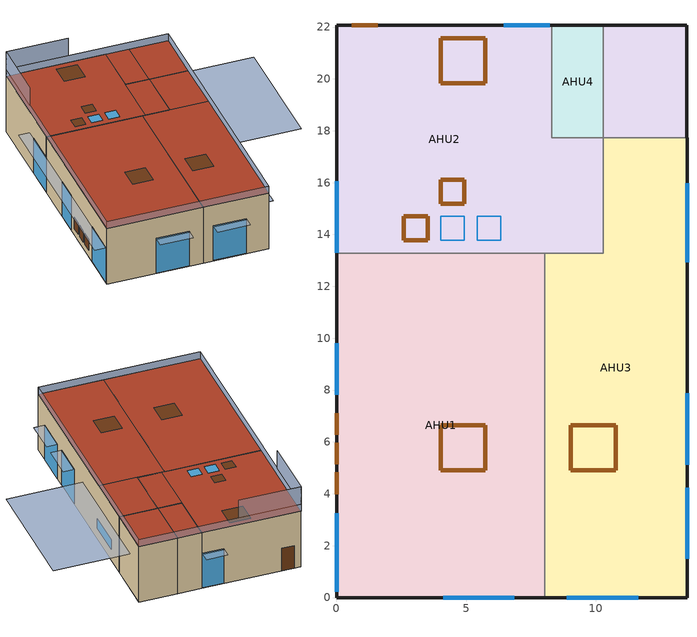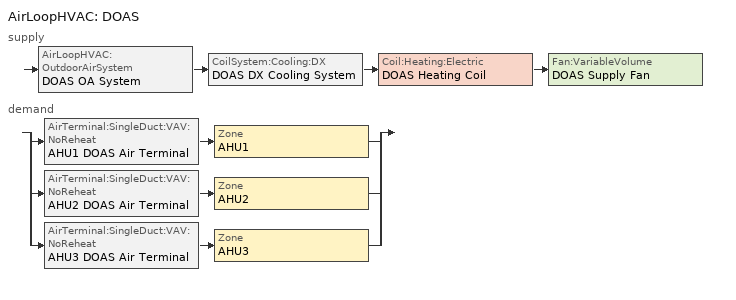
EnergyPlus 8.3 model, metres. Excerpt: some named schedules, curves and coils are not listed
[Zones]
AHU1
 floor othersidecoefficients (ExtSlabCarpet 4in ClimateZone 1-8): 8.02,13.28 8.02,0 0,0 0,13.28 z0
 wall outside (Nudura 11 in ICF): 0,13.28 0,0 8.02,0 z0:5.3
 wall to AHU2 (Interior Wall): 8.02,13.28 0,13.28 z0:5.3
 wall to AHU3 (Air Wall): 8.02,0 8.02,13.28 z0:5.3
 window (ViewGlassNoTint_Construction): 0,9.8 0,7.82 / 0,3.25 0,0.23 / 4.11,0 6.85,0 z0.03:3.33
 door (Exterior Door): 0,4.83 0,3.99 / 0,5.97 0,5.13 / 0,7.11 0,6.27 z0.61:1.68
 door (Aluminum_PV_Support): 5.74,4.91 5.74,6.64 4.01,6.64 4.01,4.91 z5.3
 roof outside (WF Roof): 8.02,0 8.02,13.28 0,13.28 0,0 z5.3
AHU2
 floor othersidecoefficients (ExtSlabCarpet 4in ClimateZone 1-8): 8.3,22.06 8.3,17.72 10.29,17.72 10.29,13.28 0,13.28 0,22.06 z0; 13.52,22.06 13.52,17.72 10.29,17.72 10.29,22.06 z0
 wall outside (Nudura 11 in ICF): 8.3,22.06 0,22.06 0,13.28 / 13.52,17.72 13.52,22.06 10.29,22.06 z0:5.3
 wall to AHU4 (Interior Wall): 10.29,22.06 10.29,17.72 8.3,17.72 8.3,22.06 z0:5.3
 wall to AHU3 (Interior Wall): 10.29,17.72 13.52,17.72 / 8.02,13.28 10.29,13.28 z0:5.3
 wall to AHU3 (Air Wall): 10.29,13.28 10.29,17.72 z0:5.3
 window (ViewGlassNoTint_Construction): 8.23,22.06 6.45,22.06 / 0,16.05 0,13.3 z0.03:3.33
 door (Exterior Door): 1.6,22.06 0.58,22.06 z0:2.13; 3.51,13.78 3.51,14.69 2.6,14.69 2.6,13.78 z5.3; 4.93,15.19 4.93,16.11 4.01,16.11 4.01,15.19 z5.3
 door (Aluminum_PV_Support): 5.74,19.83 5.74,21.56 4.01,21.56 4.01,19.83 z5.3
 roof outside (WF Roof): 13.52,17.72 13.52,22.06 10.29,22.06 10.29,17.72 z5.3; 10.29,13.28 10.29,17.72 8.3,17.72 8.3,13.28 z5.3; 0,13.28 8.3,13.28 8.3,22.06 0,22.06 z5.3
 skylight (SolaTube): 6.34,13.78 6.34,14.69 5.43,14.69 5.43,13.78 z5.3; 4.93,13.78 4.93,14.69 4.01,14.69 4.01,13.78 z5.3
AHU3
 floor othersidecoefficients (ExtSlabCarpet 4in ClimateZone 1-8): 13.52,17.72 13.52,0 8.02,0 8.02,13.28 10.29,13.28 10.29,17.72 z0
 wall outside (Nudura 11 in ICF): 8.02,0 13.52,0 13.52,17.72 z0:5.3
 window (ViewGlassNoTint_Construction): 13.52,5.13 13.52,7.87 / 13.52,1.5 13.52,4.24 / 8.88,0 11.63,0 z0.03:3.33; 13.52,12.92 13.52,15.97 z1.02:1.93
 door (Aluminum_PV_Support): 10.77,4.91 10.77,6.64 9.04,6.64 9.04,4.91 z5.3
 roof outside (WF Roof): 13.52,13.28 13.52,17.72 10.29,17.72 10.29,13.28 z5.3; 13.52,0 13.52,13.28 8.02,13.28 8.02,0 z5.3
AHU4
 floor othersidecoefficients (ExtSlabCarpet 4in ClimateZone 1-8): 10.29,22.06 10.29,17.72 8.3,17.72 8.3,22.06 z0
 wall outside (Nudura 11 in ICF): 10.29,22.06 8.3,22.06 z0:5.3
 roof outside (WF Roof): 10.29,17.72 10.29,22.06 8.3,22.06 8.3,17.72 z5.3
shading: 5.17,22.06 0,22.06 / 0,22.06 0,16.89 z5.94:7.62; 13.52,22.06 0,22.06 / 0,22.06 0,0 / 0,0 13.52,0 / 13.52,0 13.52,22.06 z5.3:5.94; 6.85,-0.91 6.85,0 4.11,0 4.11,-0.91 z3.33; 8.23,22.06 8.23,22.97 6.45,22.97 6.45,22.06 z3.33; 14.43,5.13 14.43,7.87 13.52,7.87 13.52,5.13 z3.33; 14.43,1.5 14.43,4.24 13.52,4.24 13.52,1.5 z3.33; 19.93,9.8 19.93,20.16 13.52,20.16 13.52,9.8 z3.35; 11.63,-0.91 11.63,0 8.88,0 8.88,-0.91 z3.33; 0,0.23 0,16.89 -0.91,16.89 -0.91,0.23 z3.33
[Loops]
AirLoopHVAC 'DOAS'
 supply: AirLoopHVAC:OutdoorAirSystem 'DOAS OA System' > CoilSystem:Cooling:DX 'DOAS DX Cooling System' > Coil:Heating:Electric 'DOAS Heating Coil' > Fan:VariableVolume 'DOAS Supply Fan'
 demand: split
  | AirTerminal:SingleDuct:VAV:NoReheat 'AHU1 DOAS Air Terminal' > Zone 'AHU1'
  | AirTerminal:SingleDuct:VAV:NoReheat 'AHU2 DOAS Air Terminal' > Zone 'AHU2'
  | AirTerminal:SingleDuct:VAV:NoReheat 'AHU3 DOAS Air Terminal' > Zone 'AHU3'
[Building]
Building 1: North Axis {deg}=45; Solar Distribution=FullInteriorAndExteriorWithReflections
[Site:Location]
Site 1: Latitude {deg}=25.82; Longitude {deg}=-80.3; Time Zone {hr}=-5; Elevation {m}=11
[SizingPeriod:DesignDay] Day of Month=21; Dry-Bulb Temperature Range Modifier Type=DefaultMultipliers; Humidity Condition Type=Wetbulb; Barometric Pressure {Pa}=101193; Rain Indicator=No; Snow Indicator=No; Daylight Saving Time Indicator=No
Name | Month | Day Type | Maximum Dry-Bulb Temperature {C} | Daily Dry-Bulb Temperature Range {deltaC} | Wetbulb or DewPoint at Maximum Dry-Bulb {C} | Wind Speed {m/s} | Wind Direction {deg} | Solar Model Indicator | ASHRAE Clear Sky Optical Depth for Beam Irradiance (taub) | ASHRAE Clear Sky Optical Depth for Diffuse Irradiance (taud) | Sky Clearness
Miami Intl Ap Ann Clg .4% Condns DB=>MWB | 7 | SummerDesignDay | 33.2 | 6.7 | 25.3 | 4.5 | 140 | ASHRAETau | 0.528 | 1.905
Miami Intl Ap Ann Htg 99.6% Condns DB | 1 | WinterDesignDay | 8.7 | 0 | 8.7 | 3.8 | 340 | ASHRAEClearSky |  |  | 0
[Site:GroundReflectance]
0.15, 0.15, 0.15, 0.15, 0.15, 0.15, 0.15, 0.15, 0.15, 0.15, 0.15, 0.15
[Material]
F08 Metal surface: Smooth, 0.0008, 49.9675, 7824, 500, 0.9, 0.7, 0.7
aluminum: Smooth, 0.005, 130, 2730, 910, 0.9, 0.7, 0.7
F16 Acoustic tile: MediumSmooth, 0.0191, 0.06, 368, 590, 0.9, 0.3, 0.3
G01a 19mm gypsum board: MediumSmooth, 0.019, 0.16, 800, 1090, 0.9, 0.4, 0.4
Air Wall: MediumSmooth, 0.01, 0.6, 800, 1000, 0.95, 0.7, 0.7
ICFInsForm: Rough, 0.067, 0.03742, 68.5656, 674.54
ICFConcrete: Rough, 0.1524, 1.22051, 2111.31, 481.11
Gyp Board: MediumSmooth, 0.0159, 0.16, 800, 1090
Stucco: MediumRough, 0.022, 0.97, 1600, 900, 0.3, 0.3, 0.3
Roof Membrane: VeryRough, 0.0095, 0.16, 1121.29, 1460, 0.2, 0.2, 0.2
LightW Concrete: MediumRough, 0.05, 0.53, 1280, 840
Rigid_Insulation_With_PV_Structure: MediumRough, 0.254, 0.0398125, 72, 1680
[Material:NoMass]
HialeahGroundInsulation: Roughness=Smooth; Thermal Resistance {m2-K/W} !ThermalResponse ThermalResistance Carpet=0.475; Thermal Absorptance=0.9; Solar Absorptance=0.8; Visible Absorptance=0.8
[Material:AirGap]
F04 Wall air space resistance: Thermal Resistance {m2-K/W}=0.15
[WindowMaterial:SimpleGlazingSystem] Visible Transmittance=0.7
ViewGlass0.4SHGC: U-Factor {W/m2-K} !ThermalResponse Conduction Window #1: ViewGlass No Tint=5.0025; SHGC !ThermalResponse Solar Transmission #1: ViewGlass SHGC No Tint=0.3
ViewGlass0.09SHGC: U-Factor {W/m2-K} !ThermalResponse Conduction Window #2: ViewGlass Tint=5.0025; SHGC !ThermalResponse Solar Transmission #2: ViewGlass SHGC Tint=0.09
SolaTubeMaterial: U-Factor {W/m2-K}=2.9; Solar Heat Gain Coefficient=0.23
[Construction]
ViewGlass0.09SHGC_Construction: ViewGlass0.09SHGC
ViewGlassNoTint_Construction: ViewGlass0.4SHGC
Air Wall: Air Wall
Exterior Door: F08 Metal surface
Aluminum_PV_Support: aluminum
ExtSlabCarpet 4in ClimateZone 1-8: HialeahGroundInsulation
HialeahAcousticTile: F16 Acoustic tile
Interior Wall: G01a 19mm gypsum board, F04 Wall air space resistance, G01a 19mm gypsum board
Nudura 11 in ICF: Stucco, ICFInsForm, ICFConcrete, ICFInsForm, Gyp Board
WF Roof: Roof Membrane, LightW Concrete, Rigid_Insulation_With_PV_Structure
SolaTube: SolaTubeMaterial
[WindowProperty:ShadingControl] Shading Type=SwitchableGlazing; Construction with Shading=ViewGlass0.09SHGC_Construction; Shading Control Type=OnIfScheduleAllows; Shading Control Is Scheduled=yes
Name | Schedule
ViewGlassControlled_NW | ViewGlass_Schedule_NW
ViewGlassControlled_NE | ViewGlass_Schedule_NE
ViewGlassControlled_SE | ViewGlass_Schedule_SE
ViewGlassControlled_SW | ViewGlass_Schedule_SW
[Zone]
AHU1; AHU2; AHU3; AHU4
[ZoneList]
AHU1-3: AHU1, AHU2, AHU3
[InternalMass]
Name | Construction | Zone | Surface Area {m2}
Interior Partition Surface 1; Interior Partition Surface 3 | Interior Wall | AHU1 | 10.3742
Interior Partition Surface 2 | Interior Wall | AHU1 | 12.7084
AHU1InteriorWalls | Interior Wall | AHU1 | 499.875
AHU1DropCeiling | HialeahAcousticTile | AHU1 | 107
AHU2InteriorWalls | Interior Wall | AHU2 | 437.875
AHU2DropCeiling | HialeahAcousticTile | AHU2 | 92
AHU3InteriorWalls | Interior Wall | AHU3 | 500
AHU3DropCeiling | HialeahAcousticTile | AHU3 | 87
[SurfaceProperty:OtherSideCoefficients] Combined Convective Radiative Film Coefficient=0; Constant Temperature=1; Constant Temperature Coefficient=1; External Dry-Bulb Temperature Coefficient=0; Ground Temperature Coefficient=0; Wind Speed Coefficient=0; Zone Air Temperature Coefficient=0; Sinusoidal Variation of Constant Temperature Coefficient=No; Period of Sinusoidal Variation=24
Name | Constant Temperature Schedule
surfPropOthSdCoefSlabAverage | scheduleOSCSlabAverageSurfaceTemp
surfPropOthSdCoefSlabPerimeter | scheduleOSCSlabPerimeterTemp
surfPropOthSdCoefSlabCore | scheduleOSCSlabCoreTemp
[People]
Hialeah People: Zone or ZoneList=AHU1-3; Number of People Schedule=Hialeah_Occupancy; Number of People Calculation Method=People/Area; People per Zone Floor Area {person/m2} !ThermalResponse People=0.084; Fraction Radiant=0.3; Activity Level Schedule Name (watts per person)=WattsPerPerson
[Lights] Design Level Calculation Method=LightingLevel; Lighting Level {W} %%20150722%%=1; Fraction Radiant !ThermalResponse Lights FracRad=0.1
Name | Zone or ZoneList | Schedule
AHU1 Lights | AHU1 | AHU1 Int Lights Daintree Schedule
AHU2 Lights | AHU2 | AHU2 Int Lights Daintree Schedule
AHU3 Lights | AHU3 | AHU3 Int Lights Daintree Schedule
AHU4 Lights | AHU4 | AHU4 Int Lights Daintree Schedule
[ElectricEquipment] Design Level Calculation Method=EquipmentLevel; Fraction Latent=0
Name | Zone or ZoneList | Schedule | Design Level {W} %%20150721%% | Fraction Radiant !ThermalResponse Equipment FracRad | Fraction Lost | Design Level {W} | Fraction Radiant
AHU1 Plugs | AHU1 | AHU1 Plug Schedule | 1 | 0.675 | 0
AHU2 Plugs | AHU2 | AHU2 Plug Schedule | 1 | 0.675 | 0
AHU3 Plugs | AHU3 | AHU3 Plug Schedule | 1 | 0.675 | 0
AHU4 Plugs | AHU4 | AHU4 Plug Schedule | 1 | 0.675 | 0
AHU1 ATMs | AHU1 | AHU1 ATMs Schedule |  | 0 | 0.1 | 1
Transfer_Fan | AHU1 | Transfer_Fan_Schedule |  |  | 0 | 1 | 0
[ZoneInfiltration:DesignFlowRate]
90.1-2010 - Office - OpenOffice Infiltration: AHU1-3, Infiltration_Schedule, Flow/ExteriorArea, 3.72E-04
[Exterior:Lights]
Exterior_Lights: Schedule=Exterior_Lights_Schedule; Design Level {W}=1
[Exterior:FuelEquipment] Fuel Use Type=Electricity; Design Level {W}=1
Name | Schedule
ATM_Outside | ATM_Outside_Schedule
WaterHeater | WaterHeater_Schedule
BigAssFan | BigAssFan_Schedule
ExhaustFan | ExhaustFan_Schedule
[DesignSpecification:ZoneAirDistribution] Zone Air Distribution Effectiveness in Cooling Mode=1; Zone Air Distribution Effectiveness in Heating Mode=1
SZ DSZAD AHU1; SZ DSZAD AHU2; SZ DSZAD AHU3; SZ DSZAD AHU4
[ZoneControl:Thermostat] Control Type Schedule=Hialeah Thermostat Schedule Type
Name | Zone or ZoneList | Control 1
Hialeah Thermostat | AHU1-3 | Hialeah Thermostat DualSetppoint
Hialeah Thermostat Electrical | AHU4 | Hialeah Thermostat DualSetppoint Electrical
[ThermostatSetpoint:DualSetpoint]
Name | Heating Setpoint Temperature Schedule | Cooling Setpoint Temperature Schedule
Hialeah Thermostat DualSetppoint | Hialeah HtgSetp | Hialeah ClgSetp
Hialeah Thermostat DualSetppoint Electrical | Hialeah HtgSetp Electrical | Hialeah ClgSetp Electrical
[DesignSpecification:OutdoorAir] Outdoor Air Flow per Zone Floor Area {m3/s-m2}=0
Name | Outdoor Air Method | Outdoor Air Flow per Person {m3/s} | Outdoor Air Flow per Zone {m3/s}
SZ DSOA AHU1; SZ DSOA AHU2; SZ DSOA AHU3 | flow/zone | 0.00944 | 0.0629
SZ DSOA AHU4 | flow/person | 0 | 0
[Sizing:Zone] Zone Cooling Design Supply Air Temperature Input Method=SupplyAirTemperature; Zone Cooling Design Supply Air Temperature {C}=12.5; Zone Cooling Design Supply Air Temperature Difference {delta C}=11.11; Zone Heating Design Supply Air Temperature Input Method=SupplyAirTemperature; Zone Heating Design Supply Air Temperature {C}=50; Zone Heating Design Supply Air Temperature Difference {delta C}=30; Zone Cooling Design Supply Air Humidity Ratio {kg-H20/kg-air}=0.008; Zone Heating Design Supply Air Humidity Ratio {kg-H2O/kg-air}=0.008; Cooling Design Air Flow Method=DesignDay; Cooling Minimum Air Flow Fraction=0; Heating Design Air Flow Method=DesignDay; Heating Maximum Air Flow Fraction=0
Name | Design Specification Outdoor Air Object | Cooling Design Air Flow Rate {m3/s} %%20150707%% | Heating Design Air Flow Rate {m3/s} | Design Specification Zone Air Distribution Object | Cooling Design Air Flow Rate {m3/s}
AHU1 | SZ DSOA AHU1 | 0 | 0 | SZ DSZAD AHU1
AHU2 | SZ DSOA AHU2 |  | 0.5385 | SZ DSZAD AHU2 | 0
AHU3 | SZ DSOA AHU3 |  | 0.4318 | SZ DSZAD AHU3 | 1.5
AHU4 | SZ DSOA AHU4 |  | 0 | SZ DSZAD AHU4 | 0.5
[Zone equipment]
AHU1: AHU1 DOAS Air Terminal, AHU1 VRF Terminal Unit
AHU2: AHU2 DOAS Air Terminal, AHU2 VRF Terminal Unit
AHU3: AHU3 DOAS Air Terminal, AHU3 VRF Terminal Unit
AHU4: AHU4 VRF Terminal Unit
[AirTerminal:SingleDuct:VAV:NoReheat] Availability Schedule=HVACTemplate-Always 1; Maximum Air Flow Rate {m3/s}=autosize; Zone Minimum Air Flow Input Method=Constant; Constant Minimum Air Flow Fraction=1
AHU1 DOAS Air Terminal; AHU2 DOAS Air Terminal; AHU3 DOAS Air Terminal
[ZoneHVAC:TerminalUnit:VariableRefrigerantFlow] Supply Air Fan Operating Mode Schedule=Always_On
Name | Terminal Unit Availability schedule | Supply Air Flow Rate During Cooling Operation {m3/s} %%20150707%% | Supply Air Flow Rate When No Cooling is Needed {m3/s} | Supply Air Flow Rate During Heating Operation {m3/s} | Supply Air Flow Rate When No Heating is Needed {m3/s} | Outdoor Air Flow Rate During Cooling Operation %%20150722%% | Outdoor Air Flow Rate During Heating Operation | Outdoor Air Flow Rate When No Cooling or Heating is Needed | Supply Air Fan placement | Supply Air Fan Object | Cooling Coil Object | Heating Coil Object | Supply Air Flow Rate During Cooling Operation {m3/s} | Supply Air Flow Rate During Cooling Operation {m3/s} 0.4318 = 915 CFM | Terminal Unit Availability S | Cooling Supply Air Flow Rate {m3/s} | No Cooling Supply Air Flow Rate {m3/s} | Heating Supply Air Flow Rate {m3/s} | No Heating Supply Air Flow Rate {m3/s} | Cooling Outdoor Air Flow Rate {m3/s} | Heating Outdoor Air Flow Rate {m3/s} | No Load Outdoor Air Flow Rate {m3/s} | Supply Air Fan Placement | Outdoor Air Mixer Object | Zone Terminal Unit On Parasitic Electric Energy Use {W} | Zone Terminal Unit Off Parasitic Electric Energy Use {W}
AHU1 VRF Terminal Unit | HVACTemplate-Always 1 | autosize | autosize | autosize | autosize | 0 | autosize | autosize | drawthrough | VRF Terminal Unit Fan AHU1 | VRF Terminal Unit Cooling Coil AHU1 | VRF Terminal Unit Heating Coil AHU1
AHU2 VRF Terminal Unit | HVACTemplate-Always 1 |  | autosize | autosize | autosize | 0 | autosize | autosize | drawthrough | VRF Terminal Unit Fan AHU2 | VRF Terminal Unit Cooling Coil AHU2 | VRF Terminal Unit Heating Coil AHU2 | autosize
AHU3 VRF Terminal Unit | HVACTemplate-Always 1 |  | autosize | autosize | autosize | 0 | autosize | autosize | drawthrough | VRF Terminal Unit Fan AHU3 | VRF Terminal Unit Cooling Coil AHU3 | VRF Terminal Unit Heating Coil AHU3 |  | autosize
AHU4 VRF Terminal Unit |  |  |  |  |  |  |  |  |  | AHU4 VRF Supply Fan | AHU4 VRF Cooling Coil | AHU4 VRF Heating Coil |  |  | HVACTemplate-Always 1 | autosize | autosize | autosize | autosize | autosize | autosize | autosize | drawthrough | AHU4 VRF OA Mixing Box | 0 | 0
[COIL:Cooling:DX:VariableRefrigerantFlow] Gross Rated Sensible Heat Ratio=autosize
Name | Coil | Gross Rated Total Cooling Capacity {W} %%20150623%% CHANGED FROM AUTOSIZE | Rated Air Flow Rate {m3/s} %%20150707%% | Cooling Capacity Ratio Modifier Function of Temperature Curve | Cooling Capacity Modifier Curve Function of Flow Fraction | Rated Air Flow Rate {m3/s} | Availability Schedule | Gross Rated Total Cooling Capacity {W}
 | VRF Terminal Unit Cooling Coil AHU1 | autosize | autosize | VRF Cooling Capacity f of Temp AHU1 | AHU1 VRF Cooling Coil Cap-FF
 | VRF Terminal Unit Cooling Coil AHU2 | autosize |  | VRF Cooling Capacity f of Temp AHU2 | AHU2 VRF Cooling Coil Cap-FF | autosize
 | VRF Terminal Unit Cooling Coil AHU3 |  |  | VRF Cooling Capacity f of Temp | AHU3 VRF Cooling Coil Cap-FF | autosize | Always_On | autosize
[Coil:Cooling:DX:VariableRefrigerantFlow]
AHU4 VRF Cooling Coil: Gross Rated Total Cooling Capacity {W}=autosize; Gross Rated Sensible Heat Ratio=autosize; Rated Air Flow Rate {m3/s}=autosize; Cooling Capacity Ratio Modifier Function of Temperature Curve=AHU4 VRF Cooling Coil Cap-FT; Cooling Capacity Modifier Curve Function of Flow Fraction=AHU4 VRF Cooling Coil Cap-FF
[COIL:Heating:DX:VariableRefrigerantFlow] Gross Rated Heating Capacity {W}=autosize; Rated Air Flow Rate {m3/s}=autosize
Name | Coil | Heating Capacity Ratio Modifier Function of Temperature Curve | Total heating capacity modifier curve Function of Flow Fraction
 | VRF Terminal Unit Heating Coil AHU1 | VRF Heating Capacity f of Temp AHU1 | AHU1 VRF Heating Coil Cap-FF
 | VRF Terminal Unit Heating Coil AHU2 | VRF Heating Capacity f of Temp AHU2 | AHU2 VRF Heating Coil Cap-FF
 | VRF Terminal Unit Heating Coil AHU3 | VRF Heating Capacity f of Temp | AHU3 VRF Heating Coil Cap-FF
[Coil:Heating:DX:VariableRefrigerantFlow]
AHU4 VRF Heating Coil: Gross Rated Heating Capacity {W}=autosize; Rated Air Flow Rate {m3/s}=autosize; Heating Capacity Ratio Modifier Function of Temperature Curve=AHU4 VRF Heating Coil Cap-FT; Heating Capacity Modifier Function of Flow Fraction Curve=AHU4 VRF Heating Coil Cap-FF
[Fan:OnOff] Fan Efficiency=0.7; Pressure Rise {Pa}=150; Maximum Flow Rate {m3/s}=autosize; Motor Efficiency=0.9; Motor in Airstream Fraction=1
Name | Availability Schedule
VRF Terminal Unit Fan AHU1
AHU4 VRF Supply Fan | HVACTemplate-Always 1
[Fan:ConstantVolume] Pressure Rise=150; Maximum Flow Rate=autosize
Name | Availability Schedule
VRF Terminal Unit Fan AHU2
VRF Terminal Unit Fan AHU3 | Always_On
[AirConditioner:VariableRefrigerantFlow]
Heat Pump=LG ARUB121BTE4 VRF Heat Pump; Gross Rated Total Cooling Capacity {W}=autosize; Gross Rated Cooling COP {W}=3.54; Cooling Capacity Ratio Modifier Function of Low Temperature Curve=VRFCoolCapFT; Cooling Energy Input Ratio Modifier Function of Low Temperature Curve=VRFCoolEIRFT; Cooling Energy Input Ratio Modifier Function of Low Part-Load Ratio Curve=CoolingEIRLowPLR; Cooling Combination Ratio Correction Factor Curve=CoolingCombRatio; Gross Rated Heating Capacity {W}=autosize; Gross Rated Heating COP=3.65; Heating Capacity Ratio Modifier Function of Low Temperature Curve=VRFHeatCapFT; Heating Energy Input Ratio Modifier Function of Low Temperature Curve=VRFHeatEIRFT; Heating Performance Curve Outdoor Temperature Type=WetBulbTemperature; Heating Energy Input Ratio Modifier Function of Low Part-Load Ratio Curve=HeatingEIRLowPLR; Heating Combination Ratio Correction Factor Curve=HeatingCombRatio; Zone Name for Master Thermostat Location=AHU4; Master Thermostat Priority Control Type=MasterThermostatPriority; Zone Terminal Unit List=LG ARUB121BTE4TU List; Heat Pump Waste Heat Recovery=no; Equivalent Piping Length used for Piping Correction Factor in Cooling Mode {m}=30; Vertical Height used for Piping Correction Factor {m}=10; Piping Correction Factor for Length in Cooling Mode Curve=VRF Sys 2 Air Source CoolingLengthCorrectionFactor; Piping Correction Factor for Height in Cooling Mode Coefficient=-0.000386; Equivalent Piping Length used for Piping Correction Factor in Heating Mode {m}=30; Crankcase Heater Power per Compressor {W}=33; Number of Compressors=2; Ratio of Compressor Size to Total Compressor Capacity=0.5; Maximum Outdoor Dry-Bulb Temperature for Crankcase Heater {C}=5; Defrost Strategy=Resistive; Defrost Control=Timed; Defrost Time Period Fraction=0.058333; Resistive Defrost Heater Capacity {W}=autosize; Maximum Outdoor Dry-Bulb Temperature for Defrost Operation {C}=5; Condenser Type=AirCooled; Water Condenser Volume Flow Rate (m3/s)=autosize; Evaporative Condenser Effectiveness=0.9; Evaporative Condenser Air Flow Rate {m3/s}=autosize; Evaporative Condenser Pump Rated Power Consumption {W}=0; Basin Heater Capacity {W/K}=0; Basin Heater Setpoint Temperature {C}=2; Fuel Type=Electricity; Minimum Outdoor Temperature in Heat Recovery Mode (C)=-15; Maximum Outdoor Temperature in Heat Recovery Mode (C)=45; Heat Recovery Cooling Capacity Time Constant (hr)=0.45; Heat Recovery Heating Capacity Time Constant (hr)=0.45
[ZoneTerminalUnitList]
LG ARUB121BTE4TU List: AHU1 VRF Terminal Unit, AHU2 VRF Terminal Unit, AHU3 VRF Terminal Unit, AHU4 VRF Terminal Unit
[Sizing:System]
DOAS: VentilationRequirement, 0.2832, 1, 2, 0.008, 11, 0.008, 17.8, 0, NonCoincident, Yes, Yes, 0.00924, 0.003, Flow/System, 0.2832, Flow/System, 0.2832, ZoneSum, 1, CoolingDesignCapacity, autosize, HeatingDesignCapacity, autosize, OnOff
[AirLoopHVAC]
DOAS: Design Supply Air Flow Rate {m3/s}=autosize
[AvailabilityManager:Scheduled]
DOAS Availability: Schedule=DOAS_Operation_Schedule
[SetpointManager:Scheduled] Control Variable=Temperature
Name | Schedule Name %%20150624%% SETPOINT CHANGED TO 17.8 (64F) | Setpoint Node or NodeList | Schedule Name %%20150624%% CHANGED TO TURN OFF REHEAT
DOAS Cooling Supply Air Temp Manager | HVACTemplate-Always 17.8 | DOAS Supply Fan Outlet
DOAS Heating Supply Air Temp Manager |  | DOAS Supply Path Inlet | HVACTemplate-Always 0
[SetpointManager:MixedAir] Control Variable=Temperature
Name | Setpoint Node or NodeList
DOAS Cooling Coil Air Temp Manager | DOAS Cooling Setpoint Nodes
DOAS Heating Coil Air Temp Manager | DOAS Heating Coil Outlet
[CoilSystem:Cooling:DX]
DOAS DX Cooling System: Availability Schedule=HVACTemplate-Always 1; Cooling Coil=DOAS Cooling Coil; Dehumidification Control Type=None; Run on Sensible Load=Yes; Run on Latent Load=No
[Coil:Cooling:DX:TwoStageWithHumidityControlMode]
DOAS Cooling Coil: Availability Schedule=HVACTemplate-Always 1; Number of Capacity Stages=2; Number of Enhanced Dehumidification Modes=0; Normal Mode Stage 1 Coil Performance=DOAS Standard Perf 1; Normal Mode Stage 1+2 Coil Performance=DOAS Standard Perf 1+2
[CoilPerformance:DX:Cooling] Rated COP %%20150624%%=1.67; Rated Air Flow Rate %%20150624%% CHANGED FROM AUTOSIZE TO 0.5664 (1200 CFM)=0.5664; Total Cooling Capacity Function of Temperature Curve=DOAS DX Coil Std Cap-FT; Total Cooling Capacity Function of Flow Fraction Curve=DOAS DX Coil Cap-FF; Energy Input Ratio Function of Temperature Curve=DOAS DX Coil Std EIR-FT; Energy Input Ratio Function of Flow Fraction Curve=DOAS DX Coil EIR-FF; Part Load Fraction Correlation Curve=DOAS DX Coil PLF
Name | Rated Total Cooling Capacity %%20150624%% CHANGED FROM AUTOSIZE TO 5278.5 (1.5 TONS) | Rated Sensible Heat Ratio | Fraction of Air Flow Bypassed Around Coil | Rated Total Cooling Capacity %%20150624%% CHANGED FROM AUTOSIZE TO 10557 (3 TONS) | Gross Rated Sensible Heat Ratio
DOAS Standard Perf 1 | 5278.5 | autosize | 0.5
DOAS Standard Perf 1+2 |  |  | 0 | 10557 | autosize
[Coil:Heating:Electric]
DOAS Heating Coil: Availability Schedule=HVACTemplate-Always 1; Efficiency=1; Nominal Capacity of the Coil {W}=autosize
[Fan:VariableVolume]
DOAS Supply Fan: Availability Schedule=DOAS_Operation_Schedule; Fan Efficiency=0.7; Pressure Rise {Pa}=249; Maximum Flow Rate {m3/s}=autosize; Fan Minimum Flow Rate Input Method For Fan Power=Fraction; Minimum Flow Fraction For Fan Power=0; Motor Efficiency=0.9; Motor in Airstream Fraction=1; Fan Power Coefficient 1=0.00153024; Fan Power Coefficient 2=0.00520806; Fan Power Coefficient 3=1.10862; Fan Power Coefficient 4=-0.116356; Fan Power Coefficient 5=0
[Controller:OutdoorAir]
DOAS OA Controller: Minimum Outdoor Air Flow Rate {m3/s} !ThermalResponse DOAS OA FlowRate=0.2832; Maximum Outdoor Air Flow Rate {m3/s} !ThermalResponse DOAS OA FlowRate=0.2832; Economizer Control Type=NoEconomizer; Economizer Control Action Type=ModulateFlow; Lockout Type=NoLockout; Minimum Limit Type=ProportionalMinimum
[Schedule:Compact]
Hialeah Thermostat Schedule Type: Through: 12/31, For: AllDays, Until: 24:00, 4
DOAS_Operation_Schedule: Any Number, Through: 3/8, For: Weekdays Sunday SummerDesignDay, Until: 08:00, 0, Until: 18:00, 1, Until: 24:00, 0, For: Saturday, Until: 08:00, 0, Until: 15:00, 1, Until: 24:00, 0, For: Holidays WinterDesignDay AllOtherDays, Until: 24:00, 0, Through: 11/1, For: Weekdays Sunday SummerDesignDay, Until: 07:00, 0, Until: 17:00, 1, Until: 24:00, 0, For: Saturday, Until: 07:00, 0, Until: 14:00, 1, Until: 24:00, 0, For:Holidays WinterDesignDay AllOtherDays, Until: 24:00, 0, Through: 12/31, For: Weekdays Sunday SummerDesignDay, Until: 08:00, 0, Until: 18:00, 1, Until: 24:00, 0, For: Saturday, Until: 08:00, 0, Until: 15:00, 1, Until: 24:00, 0, For: Holidays WinterDesignDay AllOtherDays, Until: 24:00, 0
Hialeah HtgSetp: Any Number, Through: 3/8, For: WinterDesignDay, Until: 24:00, 20, For: Weekdays, Until: 07:00, 18.33, Until: 19:00, 20, Until: 24:00, 18.33, For: Saturday, Until: 08:00, 18.33, Until: 17:00, 20, Until: 24:00, 18.33, For: Sunday AllOtherDays, Until: 24:00, 18.33, Through: 11/1, For: WinterDesignDay, Until: 24:00, 20, For: Weekdays, Until: 06:00, 18.33, Until: 18:00, 20, Until: 24:00, 18.33, For: Saturday, Until: 07:00, 18.33, Until: 16:00, 20, Until: 24:00, 18.33, For: Sunday AllOtherDays, Until: 24:00, 18.33, Through: 12/31, For: WinterDesignDay, Until: 24:00, 20, For: Weekdays, Until: 07:00, 18.33, Until: 19:00, 20, Until: 24:00, 18.33, For: Saturday, Until: 08:00, 18.33, Until: 17:00, 20, Until: 24:00, 18.33, For: Sunday	AllOtherDays, Until: 24:00, 18.33
scheduleOSCSlabAverageSurfaceTemp; scheduleOSCSlabPerimeterTemp; scheduleOSCSlabCoreTemp: Temperature, Through:   1/31, For:AllDays, Until:24:00, 21.0625, Through:   2/28, For:AllDays, Until:24:00, 21.0625, Through:   3/31, For:AllDays, Until:24:00, 21.0625, Through:   4/30, For:AllDays, Until:24:00, 21.0625, Through:   5/31, For:AllDays, Until:24:00, 21.0625, Through:   6/30, For:AllDays, Until:24:00, 21.0625, Through:   7/31, For:AllDays, Until:24:00, 21.0625, Through:   8/31, For:AllDays, Until:24:00, 21.0625, Through:   9/30, For:AllDays, Until:24:00, 21.0625, Through:  10/31, For:AllDays, Until:24:00, 21.0625, Through:  11/30, For:AllDays, Until:24:00, 21.0625, Through:  12/31, For:AllDays, Until:24:00, 21.0625
HVACTemplate-Always 1: Through: 12/31, For: AllDays, Until: 24:00, 1
HVACTemplate-Always 17.8: Through: 12/31, For: AllDays, Until: 24:00, 17.8
HVACTemplate-Always 0: Through: 12/31, For: AllDays, Until: 24:00, 0
[Schedule:Constant]
Always_On: Hourly Value=1
[Schedule:File] Rows to Skip at Top=2; Number of Hours of Data=8760; Column Separator=Comma
Name | File | Column Number
ViewGlass_Schedule_NW | .\LoadScheduleFiles\20150722_ViewGlassSchedules.csv | 6
ViewGlass_Schedule_NE | .\LoadScheduleFiles\20150722_ViewGlassSchedules.csv | 7
ViewGlass_Schedule_SE | .\LoadScheduleFiles\20150722_ViewGlassSchedules.csv | 8
ViewGlass_Schedule_SW | .\LoadScheduleFiles\20150722_ViewGlassSchedules.csv | 9
AHU1 Int Lights Daintree Schedule | .\LoadScheduleFiles\20150807_DaintreeLoads_BJF.csv | 2
AHU2 Int Lights Daintree Schedule | .\LoadScheduleFiles\20150807_DaintreeLoads_BJF.csv | 3
AHU3 Int Lights Daintree Schedule | .\LoadScheduleFiles\20150807_DaintreeLoads_BJF.csv | 4
AHU4 Int Lights Daintree Schedule | .\LoadScheduleFiles\20150807_DaintreeLoads_BJF.csv | 5
AHU1 Plug Schedule | .\LoadScheduleFiles\20150807_DaintreeLoads_BJF.csv | 6
AHU2 Plug Schedule | .\LoadScheduleFiles\20150807_DaintreeLoads_BJF.csv | 7
AHU3 Plug Schedule | .\LoadScheduleFiles\20150807_DaintreeLoads_BJF.csv | 8
AHU4 Plug Schedule | .\LoadScheduleFiles\20150807_DaintreeLoads_BJF.csv | 9
Transfer_Fan_Schedule | .\LoadScheduleFiles\20150807_DaintreeLoads_BJF.csv | 15
Exterior_Lights_Schedule | .\LoadScheduleFiles\20150807_DaintreeLoads_BJF.csv | 10
AHU1 ATMs Schedule | .\LoadScheduleFiles\20150807_DaintreeLoads_BJF.csv | 11
ATM_Outside_Schedule | .\LoadScheduleFiles\20150807_DaintreeLoads_BJF.csv | 12
WaterHeater_Schedule | .\LoadScheduleFiles\20150807_DaintreeLoads_BJF.csv | 13
BigAssFan_Schedule | .\LoadScheduleFiles\20150807_DaintreeLoads_BJF.csv | 14
ExhaustFan_Schedule | .\LoadScheduleFiles\20150807_DaintreeLoads_BJF.csv | 16
[Curve:Quadratic]
Name | Coefficient1 Constant | Coefficient2 x | Coefficient3 x**2 | Minimum Value of x | Maximum Value of x
AHU1 VRF Cooling Coil Cap-FF; AHU1 VRF Heating Coil Cap-FF; AHU2 VRF Cooling Coil Cap-FF; AHU2 VRF Heating Coil Cap-FF; AHU3 VRF Cooling Coil Cap-FF; AHU3 VRF Heating Coil Cap-FF; AHU4 VRF Cooling Coil Cap-FF; AHU4 VRF Heating Coil Cap-FF; DOAS DX Coil Cap-FF | 0.8 | 0.2 | 0 | 0.5 | 1.5
DOAS DX Coil EIR-FF | 1.1552 | -0.1808 | 0.0256 | 0.5 | 1.5
DOAS DX Coil PLF | 0.85 | 0.15 | 0 | 0 | 1
[Table:TwoIndependentVariables]
VRF Heating Capacity f of Temp AHU1; VRF Heating Capacity f of Temp AHU2: BiQuadratic, LinearInterpolationOfTable, 15, 24.4, -20.2, 13.3, 0.659866, 1.22371, Temperature, Temperature, Dimensionless, 1, 15, -20.2, 0.669714, 15, -18, 0.689412, 15, -15.3, 0.780513, 15, -12.8, 0.810059, 15, -10, 0.859303, 15, -7.2, 0.908546, 15, -5, 0.950403, 15, -2.2, 0.970101, 15, 0, 0.999647, 15, 2.2, 1.03904, 15, 5, 1.07844, 15, 6.1, 1.12029, 15, 7.8, 1.20155, 15, 10.6, 1.22371, 15, 13.3, 1.22371, 16.1, -20.2, 0.669714, 16.1, -18, 0.689412, 16.1, -15.3, 0.770664, 16.1, -12.8, 0.810059, 16.1, -10, 0.859303, 16.1, -7.2, 0.908546, 16.1, -5, 0.950403, 16.1, -2.2, 0.970101, 16.1, 0, 0.999647, 16.1, 2.2, 1.03904, 16.1, 5, 1.07844, 16.1, 6.1, 1.11045, 16.1, 7.8, 1.14984, 16.1, 10.6, 1.15969, 16.1, 13.3, 1.15969, 17.8, -20.2, 0.669714, 17.8, -18, 0.689412, 17.8, -15.3, 0.760815, 17.8, -12.8, 0.810059, 17.8, -10, 0.859303, 17.8, -7.2, 0.908546, 17.8, -5, 0.950403, 17.8, -2.2, 0.970101, 17.8, 0, 0.999647, 17.8, 2.2, 1.03904, 17.8, 5, 1.07844, 17.8, 6.1, 1.1006, 17.8, 7.8, 1.1006, 17.8, 10.6, 1.1006, 17.8, 13.3, 1.1006, 19.4, -20.2, 0.669714, 19.4, -18, 0.689412, 19.4, -15.3, 0.760815, 19.4, -12.8, 0.80021, 19.4, -10, 0.859303, 19.4, -7.2, 0.908546, 19.4, -5, 0.950403, 19.4, -2.2, 0.970101, 19.4, 0, 0.999647, 19.4, 2.2, 1.03904, 19.4, 5, 1.04889, 19.4, 6.1, 1.04889, 19.4, 7.8, 1.04889, 19.4, 10.6, 1.04889, 19.4, 13.3, 1.04889, 21.1, -20.2, 0.659866, 21.1, -18, 0.689412, 21.1, -15.3, 0.760815, 21.1, -12.8, 0.80021, 21.1, -10, 0.859303, 21.1, -7.2, 0.886387, 21.1, -5, 0.950403, 21.1, -2.2, 0.970101, 21.1, 0, 0.989798, 21.1, 2.2, 0.999647, 21.1, 5, 0.999647, 21.1, 6.1, 0.999647, 21.1, 7.8, 0.999647, 21.1, 10.6, 0.999647, 21.1, 13.3, 0.999647, 22.8, -20.2, 0.659866, 22.8, -18, 0.679563, 22.8, -15.3, 0.760815, 22.8, -12.8, 0.80021, 22.8, -10, 0.859303, 22.8, -7.2, 0.886387, 22.8, -5, 0.930706, 22.8, -2.2, 0.950403, 22.8, 0, 0.970101, 22.8, 2.2, 0.970101, 22.8, 5, 0.970101, 22.8, 6.1, 0.970101, 22.8, 7.8, 0.970101, 22.8, 10.6, 0.970101, 22.8, 13.3, 0.970101, 24.4, -20.2, 0.659866, 24.4, -18, 0.679563, 24.4, -15.3, 0.760815, 24.4, -12.8, 0.80021, 24.4, -10, 0.849454, 24.4, -7.2, 0.874076, 24.4, -5, 0.920857, 24.4, -2.2, 0.920857, 24.4, 0, 0.920857, 24.4, 2.2, 0.920857, 24.4, 5, 0.920857, 24.4, 6.1, 0.920857, 24.4, 7.8, 0.920857, 24.4, 10.6, 0.920857, 24.4, 13.3, 0.920857
VRF Cooling Capacity f of Temp AHU1; VRF Cooling Capacity f of Temp AHU2: BiQuadratic, LinearInterpolationOfTable, 13.9, 24.4, -5, 43.3, 0.641283, 1.29086, Temperature, Temperature, Dimensionless, 1, 13.9, -5, 0.660632, 13.9, -3.9, 0.660632, 13.9, -1.1, 0.660632, 13.9, 1.7, 0.660632, 13.9, 4.4, 0.660632, 13.9, 7.2, 0.660632, 13.9, 10, 0.660632, 13.9, 12.8, 0.660632, 13.9, 15.6, 0.660632, 13.9, 18.3, 0.660632, 13.9, 21.1, 0.660632, 13.9, 23.9, 0.660632, 13.9, 26.7, 0.660632, 13.9, 29.4, 0.660632, 13.9, 32.2, 0.660632, 13.9, 35, 0.660632, 13.9, 37.8, 0.660632, 13.9, 40.6, 0.660632, 13.9, 43.3, 0.641283, 16.1, -5, 0.801604, 16.1, -3.9, 0.801604, 16.1, -1.1, 0.801604, 16.1, 1.7, 0.801604, 16.1, 4.4, 0.801604, 16.1, 7.2, 0.801604, 16.1, 10, 0.801604, 16.1, 12.8, 0.801604, 16.1, 15.6, 0.801604, 16.1, 18.3, 0.801604, 16.1, 21.1, 0.801604, 16.1, 23.9, 0.801604, 16.1, 26.7, 0.801604, 16.1, 29.4, 0.801604, 16.1, 32.2, 0.801604, 16.1, 35, 0.801604, 16.1, 37.8, 0.801604, 16.1, 40.6, 0.760142, 16.1, 43.3, 0.721443, 17.8, -5, 0.901113, 17.8, -3.9, 0.901113, 17.8, -1.1, 0.901113, 17.8, 1.7, 0.901113, 17.8, 4.4, 0.901113, 17.8, 7.2, 0.901113, 17.8, 10, 0.901113, 17.8, 12.8, 0.901113, 17.8, 15.6, 0.901113, 17.8, 18.3, 0.901113, 17.8, 21.1, 0.901113, 17.8, 23.9, 0.901113, 17.8, 26.7, 0.901113, 17.8, 29.4, 0.901113, 17.8, 32.2, 0.901113, 17.8, 35, 0.901113, 17.8, 37.8, 0.901113, 17.8, 40.6, 0.859651, 17.8, 43.3, 0.801604, 19.4, -5, 1.00062, 19.4, -3.9, 1.00062, 19.4, -1.1, 1.00062, 19.4, 1.7, 1.00062, 19.4, 4.4, 1.00062, 19.4, 7.2, 1.00062, 19.4, 10, 1.00062, 19.4, 12.8, 1.00062, 19.4, 15.6, 1.00062, 19.4, 18.3, 1.00062, 19.4, 21.1, 1.00062, 19.4, 23.9, 1.00062, 19.4, 26.7, 1.00062, 19.4, 29.4, 1.00062, 19.4, 32.2, 1.00062, 19.4, 35, 1.00062, 19.4, 37.8, 1.00062, 19.4, 40.6, 0.961925, 19.4, 43.3, 0.901113, 21.1, -5, 1.11948, 21.1, -3.9, 1.11948, 21.1, -1.1, 1.11948, 21.1, 1.7, 1.11948, 21.1, 4.4, 1.11948, 21.1, 7.2, 1.11948, 21.1, 10, 1.11948, 21.1, 12.8, 1.11948, 21.1, 15.6, 1.11948, 21.1, 18.3, 1.11948, 21.1, 21.1, 1.11948, 21.1, 23.9, 1.11948, 21.1, 26.7, 1.11948, 21.1, 29.4, 1.11119, 21.1, 32.2, 1.09184, 21.1, 35, 1.06973, 21.1, 37.8, 1.05038, 21.1, 40.6, 0.981274, 21.1, 43.3, 0.920462, 22.8, -5, 1.19135, 22.8, -3.9, 1.19135, 22.8, -1.1, 1.19135, 22.8, 1.7, 1.19135, 22.8, 4.4, 1.19135, 22.8, 7.2, 1.19135, 22.8, 10, 1.19135, 22.8, 12.8, 1.19135, 22.8, 15.6, 1.19135, 22.8, 18.3, 1.19135, 22.8, 21.1, 1.19135, 22.8, 23.9, 1.19135, 22.8, 26.7, 1.16094, 22.8, 29.4, 1.11948, 22.8, 32.2, 1.10013, 22.8, 35, 1.09184, 22.8, 37.8, 1.06973, 22.8, 40.6, 1.03103, 22.8, 43.3, 0.981274, 24.4, -5, 1.29086, 24.4, -3.9, 1.29086, 24.4, -1.1, 1.29086, 24.4, 1.7, 1.29086, 24.4, 4.4, 1.29086, 24.4, 7.2, 1.29086, 24.4, 10, 1.29086, 24.4, 12.8, 1.29086, 24.4, 15.6, 1.2798, 24.4, 18.3, 1.26045, 24.4, 21.1, 1.2411, 24.4, 23.9, 1.2107, 24.4, 26.7, 1.18029, 24.4, 29.4, 1.14159, 24.4, 32.2, 1.11948, 24.4, 35, 1.11119, 24.4, 37.8, 1.09184, 24.4, 40.6, 1.05038, 24.4, 43.3, 1.01997
VRF Heating Capacity f of Temp: BiQuadratic, LinearInterpolationOfTable, 15, 24.4, -20.2, 13.3, 0.662435, 1.22614, Temperature, Temperature, Dimensionless, 1, 15, -20.2, 0.671989, 15, -18, 0.691098, 15, -15.3, 0.783457, 15, -12.8, 0.81212, 15, -10, 0.863076, 15, -7.2, 0.914033, 15, -5, 0.95225, 15, -2.2, 0.974543, 15, 0, 1.00321, 15, 2.2, 1.04461, 15, 5, 1.08283, 15, 6.1, 1.12423, 15, 7.8, 1.20703, 15, 10.6, 1.22614, 15, 13.3, 1.22614, 16.1, -20.2, 0.671989, 16.1, -18, 0.691098, 16.1, -15.3, 0.773902, 16.1, -12.8, 0.81212, 16.1, -10, 0.863076, 16.1, -7.2, 0.914033, 16.1, -5, 0.95225, 16.1, -2.2, 0.974543, 16.1, 0, 1.00321, 16.1, 2.2, 1.04461, 16.1, 5, 1.08283, 16.1, 6.1, 1.11467, 16.1, 7.8, 1.15289, 16.1, 10.6, 1.16245, 16.1, 13.3, 1.16245, 17.8, -20.2, 0.671989, 17.8, -18, 0.691098, 17.8, -15.3, 0.761163, 17.8, -12.8, 0.81212, 17.8, -10, 0.863076, 17.8, -7.2, 0.914033, 17.8, -5, 0.95225, 17.8, -2.2, 0.974543, 17.8, 0, 1.00321, 17.8, 2.2, 1.04461, 17.8, 5, 1.08283, 17.8, 6.1, 1.10512, 17.8, 7.8, 1.10512, 17.8, 10.6, 1.10512, 17.8, 13.3, 1.10512, 19.4, -20.2, 0.671989, 19.4, -18, 0.691098, 19.4, -15.3, 0.761163, 19.4, -12.8, 0.802565, 19.4, -10, 0.863076, 19.4, -7.2, 0.914033, 19.4, -5, 0.95225, 19.4, -2.2, 0.974543, 19.4, 0, 1.00321, 19.4, 2.2, 1.04461, 19.4, 5, 1.05416, 19.4, 6.1, 1.05416, 19.4, 7.8, 1.05416, 19.4, 10.6, 1.05416, 19.4, 13.3, 1.05416, 21.1, -20.2, 0.662435, 21.1, -18, 0.691098, 21.1, -15.3, 0.761163, 21.1, -12.8, 0.802565, 21.1, -10, 0.863076, 21.1, -7.2, 0.891739, 21.1, -5, 0.95225, 21.1, -2.2, 0.974543, 21.1, 0, 0.993652, 21.1, 2.2, 1.00321, 21.1, 5, 1.00321, 21.1, 6.1, 1.00321, 21.1, 7.8, 1.00321, 21.1, 10.6, 1.00321, 21.1, 13.3, 1.00321, 22.8, -20.2, 0.662435, 22.8, -18, 0.681543, 22.8, -15.3, 0.761163, 22.8, -12.8, 0.802565, 22.8, -10, 0.863076, 22.8, -7.2, 0.891739, 22.8, -5, 0.933141, 22.8, -2.2, 0.95225, 22.8, 0, 0.974543, 22.8, 2.2, 0.974543, 22.8, 5, 0.974543, 22.8, 6.1, 0.974543, 22.8, 7.8, 0.974543, 22.8, 10.6, 0.974543, 22.8, 13.3, 0.974543, 24.4, -20.2, 0.662435, 24.4, -18, 0.681543, 24.4, -15.3, 0.761163, 24.4, -12.8, 0.802565, 24.4, -10, 0.853522, 24.4, -7.2, 0.879, 24.4, -5, 0.923587, 24.4, -2.2, 0.923587, 24.4, 0, 0.923587, 24.4, 2.2, 0.923587, 24.4, 5, 0.923587, 24.4, 6.1, 0.923587, 24.4, 7.8, 0.923587, 24.4, 10.6, 0.923587, 24.4, 13.3, 0.923587
VRF Cooling Capacity f of Temp: BiQuadratic, LinearInterpolationOfTable, 13.9, 24.4, -5, 43.3, 0.639598, 1.28991, Temperature, Temperature, Dimensionless, 1, 13.9, -5, 0.661037, 13.9, -3.9, 0.661037, 13.9, -1.1, 0.661037, 13.9, 1.7, 0.661037, 13.9, 4.4, 0.661037, 13.9, 7.2, 0.661037, 13.9, 10, 0.661037, 13.9, 12.8, 0.661037, 13.9, 15.6, 0.661037, 13.9, 18.3, 0.661037, 13.9, 21.1, 0.661037, 13.9, 23.9, 0.661037, 13.9, 26.7, 0.661037, 13.9, 29.4, 0.661037, 13.9, 32.2, 0.661037, 13.9, 35, 0.661037, 13.9, 37.8, 0.661037, 13.9, 40.6, 0.661037, 13.9, 43.3, 0.639598, 16.1, -5, 0.80039, 16.1, -3.9, 0.80039, 16.1, -1.1, 0.80039, 16.1, 1.7, 0.80039, 16.1, 4.4, 0.80039, 16.1, 7.2, 0.80039, 16.1, 10, 0.80039, 16.1, 12.8, 0.80039, 16.1, 15.6, 0.80039, 16.1, 18.3, 0.80039, 16.1, 21.1, 0.80039, 16.1, 23.9, 0.80039, 16.1, 26.7, 0.80039, 16.1, 29.4, 0.80039, 16.1, 32.2, 0.80039, 16.1, 35, 0.80039, 16.1, 37.8, 0.80039, 16.1, 40.6, 0.761085, 16.1, 43.3, 0.72178, 17.8, -5, 0.900439, 17.8, -3.9, 0.900439, 17.8, -1.1, 0.900439, 17.8, 1.7, 0.900439, 17.8, 4.4, 0.900439, 17.8, 7.2, 0.900439, 17.8, 10, 0.900439, 17.8, 12.8, 0.900439, 17.8, 15.6, 0.900439, 17.8, 18.3, 0.900439, 17.8, 21.1, 0.900439, 17.8, 23.9, 0.900439, 17.8, 26.7, 0.900439, 17.8, 29.4, 0.900439, 17.8, 32.2, 0.900439, 17.8, 35, 0.900439, 17.8, 37.8, 0.900439, 17.8, 40.6, 0.861134, 17.8, 43.3, 0.80039, 19.4, -5, 1.00049, 19.4, -3.9, 1.00049, 19.4, -1.1, 1.00049, 19.4, 1.7, 1.00049, 19.4, 4.4, 1.00049, 19.4, 7.2, 1.00049, 19.4, 10, 1.00049, 19.4, 12.8, 1.00049, 19.4, 15.6, 1.00049, 19.4, 18.3, 1.00049, 19.4, 21.1, 1.00049, 19.4, 23.9, 1.00049, 19.4, 26.7, 1.00049, 19.4, 29.4, 1.00049, 19.4, 32.2, 1.00049, 19.4, 35, 1.00049, 19.4, 37.8, 1.00049, 19.4, 40.6, 0.961183, 19.4, 43.3, 0.900439, 21.1, -5, 1.12198, 21.1, -3.9, 1.12198, 21.1, -1.1, 1.12198, 21.1, 1.7, 1.12198, 21.1, 4.4, 1.12198, 21.1, 7.2, 1.12198, 21.1, 10, 1.12198, 21.1, 12.8, 1.12198, 21.1, 15.6, 1.12198, 21.1, 18.3, 1.12198, 21.1, 21.1, 1.12198, 21.1, 23.9, 1.12198, 21.1, 26.7, 1.12198, 21.1, 29.4, 1.11126, 21.1, 32.2, 1.08982, 21.1, 35, 1.07195, 21.1, 37.8, 1.05051, 21.1, 40.6, 0.979049, 21.1, 43.3, 0.921878, 22.8, -5, 1.18987, 22.8, -3.9, 1.18987, 22.8, -1.1, 1.18987, 22.8, 1.7, 1.18987, 22.8, 4.4, 1.18987, 22.8, 7.2, 1.18987, 22.8, 10, 1.18987, 22.8, 12.8, 1.18987, 22.8, 15.6, 1.18987, 22.8, 18.3, 1.18987, 22.8, 21.1, 1.18987, 22.8, 23.9, 1.18987, 22.8, 26.7, 1.16128, 22.8, 29.4, 1.12198, 22.8, 32.2, 1.10054, 22.8, 35, 1.08982, 22.8, 37.8, 1.07195, 22.8, 40.6, 1.02907, 22.8, 43.3, 0.979049, 24.4, -5, 1.28991, 24.4, -3.9, 1.28991, 24.4, -1.1, 1.28991, 24.4, 1.7, 1.28991, 24.4, 4.4, 1.28991, 24.4, 7.2, 1.28991, 24.4, 10, 1.28991, 24.4, 12.8, 1.28991, 24.4, 15.6, 1.2792, 24.4, 18.3, 1.26133, 24.4, 21.1, 1.23989, 24.4, 23.9, 1.2113, 24.4, 26.7, 1.17915, 24.4, 29.4, 1.13984, 24.4, 32.2, 1.12198, 24.4, 35, 1.11126, 24.4, 37.8, 1.08982, 24.4, 40.6, 1.05051, 24.4, 43.3, 1.02193
VRFCoolCapFT: BiQuadratic, LinearInterpolationOfTable, 13.9, 24.4, -3.9, 50, 0.540278, 1.05833, Temperature, Temperature, Dimensionless, 1, 13.9, -3.9, 0.540278, 13.9, -1.1, 0.540278, 13.9, 1.7, 0.540278, 13.9, 4.4, 0.540278, 13.9, 7.2, 0.540278, 13.9, 10, 0.540278, 13.9, 12.8, 0.540278, 13.9, 15.6, 0.540278, 13.9, 18.3, 0.540278, 13.9, 21.1, 0.540278, 13.9, 23.9, 0.540278, 13.9, 26.7, 0.540278, 13.9, 29.4, 0.540278, 13.9, 32.2, 0.540278, 13.9, 35, 0.540278, 13.9, 37.8, 0.540278, 13.9, 40.6, 0.540278, 13.9, 43.3, 0.540278, 13.9, 46.1, 0.540278, 13.9, 47.8, 0.540278, 13.9, 50, 0.540278, 16.1, -3.9, 0.643056, 16.1, -1.1, 0.643056, 16.1, 1.7, 0.643056, 16.1, 4.4, 0.643056, 16.1, 7.2, 0.643056, 16.1, 10, 0.643056, 16.1, 12.8, 0.643056, 16.1, 15.6, 0.643056, 16.1, 18.3, 0.643056, 16.1, 21.1, 0.643056, 16.1, 23.9, 0.643056, 16.1, 26.7, 0.643056, 16.1, 29.4, 0.643056, 16.1, 32.2, 0.643056, 16.1, 35, 0.643056, 16.1, 37.8, 0.643056, 16.1, 40.6, 0.643056, 16.1, 43.3, 0.643056, 16.1, 46.1, 0.643056, 16.1, 47.8, 0.643056, 16.1, 50, 0.567361, 17.8, -3.9, 0.75, 17.8, -1.1, 0.75, 17.8, 1.7, 0.75, 17.8, 4.4, 0.75, 17.8, 7.2, 0.75, 17.8, 10, 0.75, 17.8, 12.8, 0.75, 17.8, 15.6, 0.75, 17.8, 18.3, 0.75, 17.8, 21.1, 0.75, 17.8, 23.9, 0.75, 17.8, 26.7, 0.75, 17.8, 29.4, 0.75, 17.8, 32.2, 0.75, 17.8, 35, 0.75, 17.8, 37.8, 0.75, 17.8, 40.6, 0.75, 17.8, 43.3, 0.75, 17.8, 46.1, 0.75, 17.8, 47.8, 0.688194, 17.8, 50, 0.548611, 19.4, -3.9, 0.799306, 19.4, -1.1, 0.799306, 19.4, 1.7, 0.799306, 19.4, 4.4, 0.799306, 19.4, 7.2, 0.799306, 19.4, 10, 0.799306, 19.4, 12.8, 0.799306, 19.4, 15.6, 0.799306, 19.4, 18.3, 0.799306, 19.4, 21.1, 0.799306, 19.4, 23.9, 0.799306, 19.4, 26.7, 0.799306, 19.4, 29.4, 0.799306, 19.4, 32.2, 0.799306, 19.4, 35, 0.799306, 19.4, 37.8, 0.799306, 19.4, 40.6, 0.799306, 19.4, 43.3, 0.799306, 19.4, 46.1, 0.799306, 19.4, 47.8, 0.702083, 19.4, 50, 0.561111, 21.1, -3.9, 0.852778, 21.1, -1.1, 0.852778, 21.1, 1.7, 0.852778, 21.1, 4.4, 0.852778, 21.1, 7.2, 0.852778, 21.1, 10, 0.852778, 21.1, 12.8, 0.852778, 21.1, 15.6, 0.852778, 21.1, 18.3, 0.852778, 21.1, 21.1, 0.852778, 21.1, 23.9, 0.852778, 21.1, 26.7, 0.852778, 21.1, 29.4, 0.852778, 21.1, 32.2, 0.852778, 21.1, 35, 0.852778, 21.1, 37.8, 0.852778, 21.1, 40.6, 0.852778, 21.1, 43.3, 0.852778, 21.1, 46.1, 0.799306, 21.1, 47.8, 0.695833, 21.1, 50, 0.557639, 22.8, -3.9, 0.955556, 22.8, -1.1, 0.955556, 22.8, 1.7, 0.955556, 22.8, 4.4, 0.955556, 22.8, 7.2, 0.955556, 22.8, 10, 0.955556, 22.8, 12.8, 0.955556, 22.8, 15.6, 0.955556, 22.8, 18.3, 0.955556, 22.8, 21.1, 0.955556, 22.8, 23.9, 0.955556, 22.8, 26.7, 0.955556, 22.8, 29.4, 0.955556, 22.8, 32.2, 0.955556, 22.8, 35, 0.955556, 22.8, 37.8, 0.955556, 22.8, 40.6, 0.94375, 22.8, 43.3, 0.910417, 22.8, 46.1, 0.804167, 22.8, 47.8, 0.7, 22.8, 50, 0.561806, 24.4, -3.9, 1.05833, 24.4, -1.1, 1.05833, 24.4, 1.7, 1.05833, 24.4, 4.4, 1.05833, 24.4, 7.2, 1.05833, 24.4, 10, 1.05833, 24.4, 12.8, 1.05833, 24.4, 15.6, 1.05833, 24.4, 18.3, 1.05833, 24.4, 21.1, 1.05833, 24.4, 23.9, 1.05833, 24.4, 26.7, 1.05833, 24.4, 29.4, 1.05833, 24.4, 32.2, 1.04097, 24.4, 35, 1.01806, 24.4, 37.8, 0.995833, 24.4, 40.6, 0.966667, 24.4, 43.3, 0.915278, 24.4, 46.1, 0.804167, 24.4, 47.8, 0.69375, 24.4, 50, 0.558333
VRFCoolEIRFT: BiQuadratic, LinearInterpolationOfTable, 13.9, 24.4, -3.9, 50, 0.198009, 0.861675, Temperature, Temperature, Dimensionless, 1, 13.9, -3.9, 0.198009, 13.9, -1.1, 0.203882, 13.9, 1.7, 0.209755, 13.9, 4.4, 0.215629, 13.9, 7.2, 0.218146, 13.9, 10, 0.221502, 13.9, 12.8, 0.224858, 13.9, 15.6, 0.232409, 13.9, 18.3, 0.235765, 13.9, 21.1, 0.242477, 13.9, 23.9, 0.247511, 13.9, 26.7, 0.271004, 13.9, 29.4, 0.288623, 13.9, 32.2, 0.324701, 13.9, 35, 0.344838, 13.9, 37.8, 0.371687, 13.9, 40.6, 0.423706, 13.9, 43.3, 0.480759, 13.9, 46.1, 0.51432, 13.9, 47.8, 0.546203, 13.9, 50, 0.590671, 16.1, -3.9, 0.237443, 16.1, -1.1, 0.244155, 16.1, 1.7, 0.251706, 16.1, 4.4, 0.25758, 16.1, 7.2, 0.260936, 16.1, 10, 0.265131, 16.1, 12.8, 0.269326, 16.1, 15.6, 0.278555, 16.1, 18.3, 0.284428, 16.1, 21.1, 0.29198, 16.1, 23.9, 0.297853, 16.1, 26.7, 0.338126, 16.1, 29.4, 0.359101, 16.1, 32.2, 0.407765, 16.1, 35, 0.431257, 16.1, 37.8, 0.464818, 16.1, 40.6, 0.53194, 16.1, 43.3, 0.606613, 16.1, 46.1, 0.648564, 16.1, 47.8, 0.688837, 16.1, 50, 0.649403, 17.8, -3.9, 0.278555, 17.8, -1.1, 0.286945, 17.8, 1.7, 0.295336, 17.8, 4.4, 0.302887, 17.8, 7.2, 0.307082, 17.8, 10, 0.311277, 17.8, 12.8, 0.31715, 17.8, 15.6, 0.328057, 17.8, 18.3, 0.33477, 17.8, 21.1, 0.344838, 17.8, 23.9, 0.361618, 17.8, 26.7, 0.41196, 17.8, 29.4, 0.439647, 17.8, 32.2, 0.496701, 17.8, 35, 0.530262, 17.8, 37.8, 0.571374, 17.8, 40.6, 0.636817, 17.8, 43.3, 0.675412, 17.8, 46.1, 0.698066, 17.8, 47.8, 0.746729, 17.8, 50, 0.568018, 19.4, -3.9, 0.301209, 19.4, -1.1, 0.309599, 19.4, 1.7, 0.317989, 19.4, 4.4, 0.327218, 19.4, 7.2, 0.331414, 19.4, 10, 0.335609, 19.4, 12.8, 0.341482, 19.4, 15.6, 0.354067, 19.4, 18.3, 0.360779, 19.4, 21.1, 0.371687, 19.4, 23.9, 0.396857, 19.4, 26.7, 0.450555, 19.4, 29.4, 0.480759, 19.4, 32.2, 0.546203, 19.4, 35, 0.579764, 19.4, 37.8, 0.620876, 19.4, 40.6, 0.666183, 19.4, 43.3, 0.71149, 19.4, 46.1, 0.748407, 19.4, 47.8, 0.709812, 19.4, 50, 0.536974, 21.1, -3.9, 0.323023, 21.1, -1.1, 0.331414, 21.1, 1.7, 0.340643, 21.1, 4.4, 0.349872, 21.1, 7.2, 0.354067, 21.1, 10, 0.359101, 21.1, 12.8, 0.365813, 21.1, 15.6, 0.380916, 21.1, 18.3, 0.388467, 21.1, 21.1, 0.404408, 21.1, 23.9, 0.431257, 21.1, 26.7, 0.491667, 21.1, 29.4, 0.526906, 21.1, 32.2, 0.599061, 21.1, 35, 0.636817, 21.1, 37.8, 0.661988, 21.1, 40.6, 0.709812, 21.1, 43.3, 0.765188, 21.1, 46.1, 0.782807, 21.1, 47.8, 0.664505, 21.1, 50, 0.503413, 22.8, -3.9, 0.370009, 22.8, -1.1, 0.380077, 22.8, 1.7, 0.390984, 22.8, 4.4, 0.401052, 22.8, 7.2, 0.406925, 22.8, 10, 0.41196, 22.8, 12.8, 0.42035, 22.8, 15.6, 0.434613, 22.8, 18.3, 0.443003, 22.8, 21.1, 0.477403, 22.8, 23.9, 0.507608, 22.8, 26.7, 0.583959, 22.8, 29.4, 0.622554, 22.8, 32.2, 0.683803, 22.8, 35, 0.708134, 22.8, 37.8, 0.736661, 22.8, 40.6, 0.766027, 22.8, 43.3, 0.794553, 22.8, 46.1, 0.812173, 22.8, 47.8, 0.688837, 22.8, 50, 0.52271, 24.4, -3.9, 0.413638, 24.4, -1.1, 0.425384, 24.4, 1.7, 0.437969, 24.4, 4.4, 0.448877, 24.4, 7.2, 0.455589, 24.4, 10, 0.461462, 24.4, 12.8, 0.469852, 24.4, 15.6, 0.488311, 24.4, 18.3, 0.500057, 24.4, 21.1, 0.552915, 24.4, 23.9, 0.58312, 24.4, 26.7, 0.651081, 24.4, 29.4, 0.667861, 24.4, 32.2, 0.708134, 24.4, 35, 0.727432, 24.4, 37.8, 0.750924, 24.4, 40.6, 0.787841, 24.4, 43.3, 0.828114, 24.4, 46.1, 0.861675, 24.4, 47.8, 0.730788, 24.4, 50, 0.555432
[Curve:Cubic] Minimum Value of x=0; Maximum Value of x=50; Minimum Curve Output=0.5; Maximum Curve Output=1.5; Input Unit Type for X=Temperature; Output Unit Type=Dimensionless
Name | Coefficient1 Constant | Coefficient2 x | Coefficient3 x**2 | Coefficient4 x**3
AHU4 VRF Cooling Coil Cap-FT | 0.504547 | 0.0288891 | -1.08194e-05 | 1.01359e-05
AHU4 VRF Heating Coil Cap-FT | -0.390709 | 0.261815 | -0.0130432 | 0.000178132
[Table:OneIndependentVariable]
HeatingEIRLowPLR: Cubic, LinearInterpolationOfTable, 0.5, 1, 0.705147, 0.860479, Dimensionless, Dimensionless, 1, 0.5, 0.705147, 0.6, 0.764358, 0.7, 0.836641, 0.8, 0.768971, 0.9, 0.860479, 1, 0.763589
HeatingCombRatio: Cubic, LinearInterpolationOfTable, 1, 1.3, 0.601852, 0.756173, Dimensionless, Dimensionless, 1, 1, 0.756173, 1.1, 0.756173, 1.2, 0.714815, 1.3, 0.601852
CoolingEIRLowPLR: Cubic, LinearInterpolationOfTable, 0.5, 1, 0.198009, 0.323862, Dimensionless, Dimensionless, 1, 0.5, 0.198009, 1, 0.198009
CoolingCombRatio: Cubic, LinearInterpolationOfTable, 1, 1.3, 0.3375, 0.540278, Dimensionless, Dimensionless, 1, 1, 0.540278, 1.1, 0.472917, 1.2, 0.40625, 1.3, 0.3375
[Curve:Biquadratic] Minimum Value of x=-100; Maximum Value of x=100; Minimum Value of y=-100; Maximum Value of y=100
Name | Coefficient1 Constant | Coefficient2 x | Coefficient3 x**2 | Coefficient4 y | Coefficient5 y**2 | Coefficient6 x*y
DOAS DX Coil Std Cap-FT | 1.06794 | -0.0312618 | 0.00197431 | -0.00272643 | -5.52654e-05 | -6.31169e-05
DOAS DX Coil Std EIR-FT | 0.17406 | 0.0222815 | -0.000134077 | 0.028298 | 0.0004851 | -0.00167709
